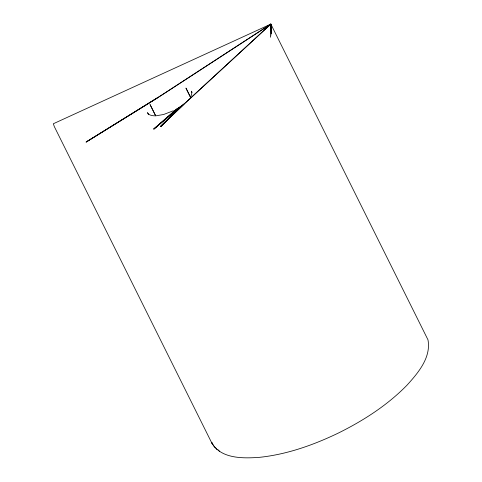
<?xml version="1.0" encoding="UTF-8"?>
<svg xmlns="http://www.w3.org/2000/svg" width="482" height="482" viewBox="0 0 482 482"><rect width="100%" height="100%" fill="white"/><g stroke="black" fill="none" stroke-linecap="round" stroke-linejoin="round"><path stroke-width="0.72" d="M271.227 33.722L270.842 24.1L185.558 102.75L179.979 107.004L160.675 126.429L187.371 101.003L270.842 24.1L270.492 37.259L271.529 30.336L270.842 24.1L53.327 123.76L54.315 126.591L211.453 442.319C220.491 459.009 242.97 458.496 259.388 457.346C286.971 454.454 313.475 445.025 338.352 433.059C363.38 420.653 387.317 405.296 406.941 385.251C418.027 373.032 431.263 357.578 427.986 339.834L270.842 24.1L156.584 98.467L86.139 142.039L161.524 95.219L270.842 24.1L271.529 30.336M191.029 95.948L191.746 93.701L191.462 91.158L192.131 92.508M181.196 106.179L160.675 126.429L184.552 103.618M182.365 105.335L160.675 126.429L183.485 104.486M177.424 108.589L153.806 129.062L179.979 107.004L176.105 109.342L153.806 129.062L178.72 107.805M86.139 142.039L157.759 97.623M173.375 110.758L163.645 114.487L156.12 115.794M155.023 115.825C152.306 115.794 148.842 115.373 147.492 112.643L148.498 114.662M214.707 447.344L211.453 442.319L212.411 443.398M218.165 449.845L219.599 451.459M211.453 442.319L212.725 443.982M215.255 447.308L216.948 449.519M155.62 115.71L150.053 104.534L155.746 115.981M190.643 97.515L185.95 88.085L190.529 97.298"/></g></svg>
